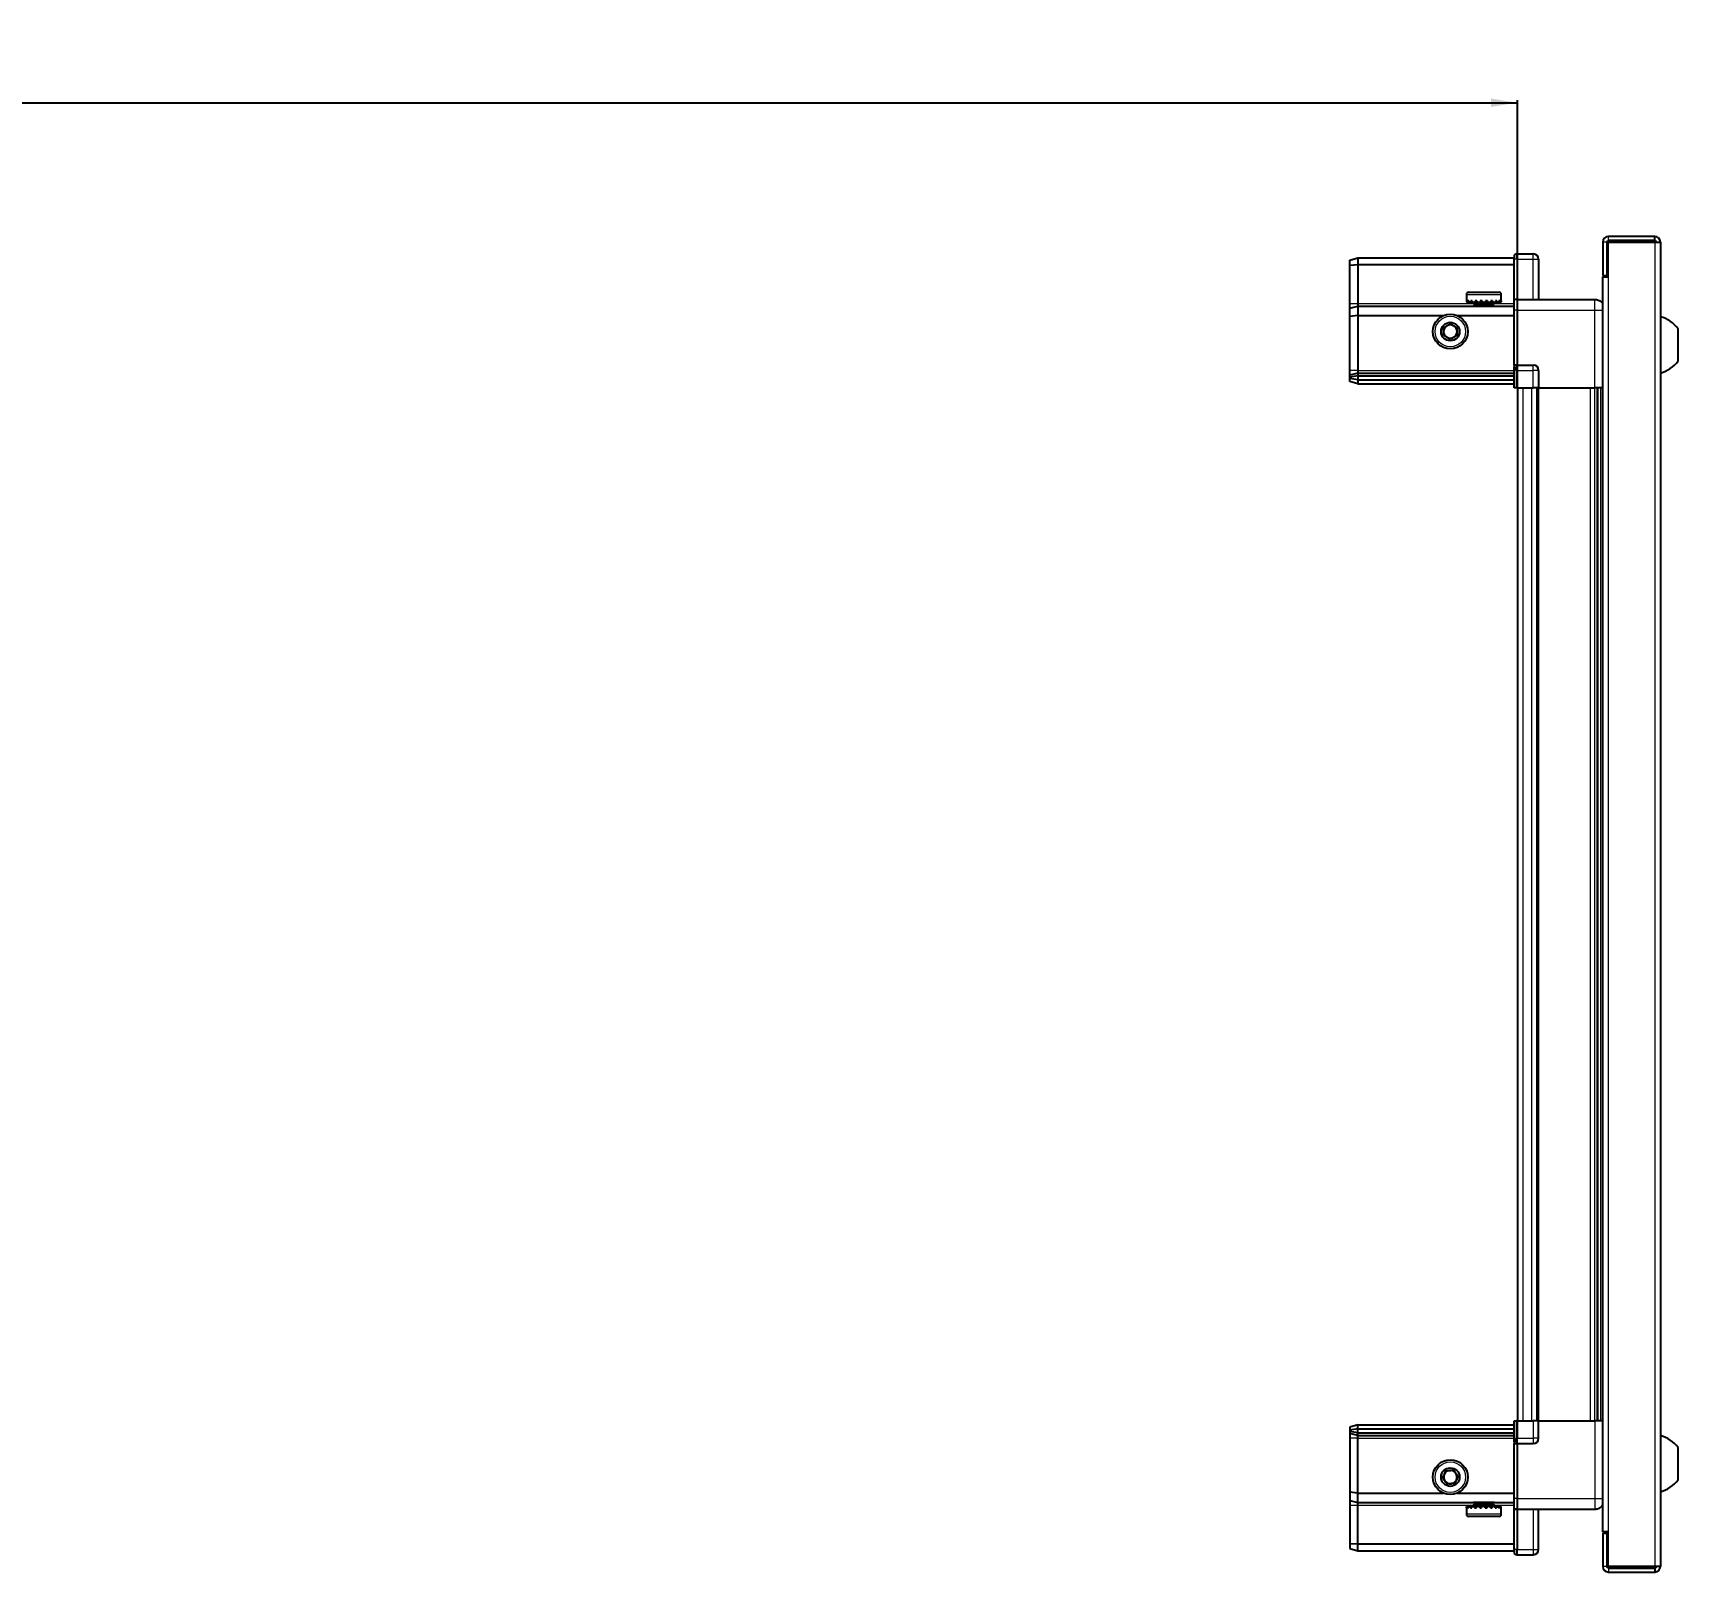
# Model space of a CAD drawing. Header units: millimetres. Extents: x 1014 to 3418, y -1121 to 1091.
# Drawn here: x 2321 to 2935, y 444 to 1019 of the extents above; entities that cross this region are included whole.
import ezdxf

# ---------------------------------------------------------------- set-up
doc = ezdxf.new("R2010")
doc.units = ezdxf.units.MM
doc.layers.add('FORMAT', color=7, linetype='Continuous')
doc.styles.add('SLDTEXTSTYLE0', font='TXT', dxfattribs={"width": 0.75})
doc.dimstyles.new('SLDDIMSTYLE0', dxfattribs={"dimtxt": 20, "dimasz": 10, "dimexe": 0, "dimexo": 0.0625, "dimgap": 5, "dimtad": 2, "dimdec": 1, "dimrnd": 1e-09, "dimzin": 12, "dimdsep": 46, "dimtxsty": 'SLDTEXTSTYLE0', "dimsah": 1, "dimcen": 0.09, "dimadec": 0, "dimazin": 3, "dimtfac": 1, "dimtofl": 0, "dimtmove": 0, "dimatfit": 3, "dimfxl": 0, "dimfrac": 2, "dimtolj": 1, "dimtzin": 12, "dimarcsym": 0})

# ---------------------------------------------------------------- blocks, each defined once
blk = doc.blocks.new('_D_4')
at = {"layer": 'FORMAT'}
for p, q in [((1575.39, 886.58), (1575.39, 994.07)), ((1575.39, 993.07), (2875.39, 993.07)), ((2875.39, 886.58), (2875.39, 994.07))]:
    blk.add_line(p, q, dxfattribs=at)
for points in [[(1575.39, 993.07), (1585.39, 991.53), (1585.39, 994.61)], [(2875.39, 993.07), (2865.39, 994.61), (2865.39, 991.53)]]:
    blk.add_solid(points, dxfattribs=at)
at = {"layer": 'FORMAT', "insert": (2195.84, 1018.85), "char_height": 20, "attachment_point": 1, "style": 'SLDTEXTSTYLE0'}
blk.add_mtext('1300', dxfattribs=at)

msp = doc.modelspace()

# ---------------------------------------------------------------- linework, layer by layer
at = {"color": 7, "linetype": 'Continuous', "lineweight": 25}
for p, q in [((2907.24, 940.97), (2907.24, 928.57)), ((2908.74, 940.97), (2908.74, 928.57)), ((2909.24, 928.07), (2909.24, 940.97)), ((2909.24, 940.97), (2926.64, 940.97)), ((2926.64, 943.07), (2909.34, 943.07)), ((2926.64, 941.57), (2909.34, 941.57)), ((2926.64, 941.57), (2926.64, 943.07)), ((2926.64, 940.97), (2928.74, 940.97)), ((2928.74, 940.97), (2928.74, 446.17)), ((2812.74, 934.27), (2815.74, 935.07)), ((2815.74, 935.07), (2815.74, 932.57)), ((2815.74, 935.07), (2874.04, 935.07)), ((2874.91, 936.57), (2874.04, 936.07)), ((2874.91, 936.57), (2874.04, 936.07)), ((2874.04, 936.07), (2874.04, 934.57)), ((2874.04, 919.77), (2874.04, 934.57)), ((2875.24, 936.57), (2874.91, 936.57)), ((2875.24, 936.57), (2874.91, 936.57)), ((2875.24, 934.57), (2875.24, 936.57)), ((2875.24, 936.57), (2875.24, 936.57)), ((2875.24, 936.57), (2881.24, 936.57)), ((2875.24, 934.57), (2875.24, 919.77)), ((2883.24, 934.57), (2883.24, 919.57)), ((2812.74, 932.42), (2812.74, 934.27)), ((2812.74, 932.42), (2815.74, 932.57)), ((2812.74, 918.07), (2812.74, 932.42)), ((2815.74, 932.57), (2815.74, 918.07)), ((2815.74, 932.57), (2874.04, 932.57)), ((2907.24, 928.57), (2908.74, 928.57)), ((2857.04, 922.27), (2868.44, 922.27)), ((2907.14, 928.07), (2907.14, 459.07)), ((2907.14, 928.07), (2909.24, 928.07)), ((2812.74, 916.27), (2812.74, 918.07)), ((2812.74, 916.27), (2815.74, 917.07)), ((2812.74, 913.24), (2812.74, 916.27)), ((2815.74, 918.07), (2815.74, 917.07)), ((2815.74, 917.07), (2815.74, 913.57)), ((2815.74, 917.07), (2874.04, 917.07)), ((2856.24, 921.47), (2856.24, 918.57)), ((2856.24, 918.57), (2856.28, 918.57)), ((2856.4, 919.07), (2856.28, 919.07)), ((2856.28, 919.07), (2856.28, 918.57)), ((2856.28, 918.57), (2856.4, 918.57)), ((2856.4, 919.07), (2856.4, 918.57)), ((2856.4, 918.57), (2856.81, 918.57)), ((2857.15, 919.07), (2856.81, 919.07)), ((2856.81, 919.07), (2856.81, 918.57)), ((2856.81, 918.57), (2857.15, 918.57)), ((2857.15, 919.07), (2857.15, 918.57)), ((2857.15, 918.57), (2857.92, 918.57)), ((2858.45, 919.07), (2857.92, 919.07)), ((2857.92, 919.07), (2857.92, 918.57)), ((2857.92, 918.57), (2858.45, 918.57)), ((2858.34, 918.57), (2858.34, 918.47)), ((2858.34, 918.47), (2867.14, 918.47)), ((2858.45, 919.07), (2858.45, 918.57)), ((2858.45, 918.57), (2859.51, 918.57)), ((2858.74, 918.07), (2859.43, 917.59)), ((2858.74, 918.07), (2866.74, 918.07)), ((2859.43, 917.59), (2858.74, 917.1)), ((2858.74, 917.1), (2858.74, 917.07)), ((2858.74, 917.1), (2866.74, 917.1)), ((2859.43, 917.59), (2866.05, 917.59)), ((2860.17, 919.07), (2859.51, 919.07)), ((2859.51, 919.07), (2859.51, 918.57)), ((2859.51, 918.57), (2860.17, 918.57)), ((2860.17, 919.07), (2860.17, 918.57)), ((2860.17, 918.57), (2861.41, 918.57)), ((2862.14, 919.07), (2861.41, 919.07)), ((2861.41, 919.07), (2861.41, 918.57)), ((2861.41, 918.57), (2861.84, 918.57)), ((2861.84, 919.07), (2861.84, 918.57)), ((2862.14, 919.07), (2862.14, 918.57)), ((2862.14, 918.57), (2863.44, 918.57)), ((2864.17, 919.07), (2863.44, 919.07)), ((2863.44, 919.07), (2863.44, 918.57)), ((2863.71, 919.07), (2863.71, 918.57)), ((2863.71, 918.57), (2864.17, 918.57)), ((2864.17, 919.07), (2864.17, 918.57)), ((2864.17, 918.57), (2865.4, 918.57)), ((2866.06, 919.07), (2865.4, 919.07)), ((2865.4, 919.07), (2865.4, 918.57)), ((2865.4, 918.57), (2866.06, 918.57)), ((2866.05, 917.59), (2866.74, 918.07)), ((2866.74, 917.1), (2866.05, 917.59)), ((2866.06, 919.07), (2866.06, 918.57)), ((2866.06, 918.57), (2867.1, 918.57)), ((2866.74, 917.07), (2866.74, 917.1)), ((2867.62, 919.07), (2867.1, 919.07)), ((2867.1, 919.07), (2867.1, 918.57)), ((2867.1, 918.57), (2867.62, 918.57)), ((2867.14, 918.47), (2867.14, 918.57)), ((2867.62, 919.07), (2867.62, 918.57)), ((2867.62, 918.57), (2868.38, 918.57)), ((2868.71, 919.07), (2868.38, 919.07)), ((2868.38, 919.07), (2868.38, 918.57)), ((2868.38, 918.57), (2868.71, 918.57)), ((2868.71, 919.07), (2868.71, 918.57)), ((2868.71, 918.57), (2869.11, 918.57)), ((2869.22, 919.07), (2869.11, 919.07)), ((2869.11, 919.07), (2869.11, 918.57)), ((2869.11, 918.57), (2869.22, 918.57)), ((2869.22, 919.07), (2869.22, 918.57)), ((2869.22, 918.57), (2869.24, 918.57)), ((2869.24, 918.57), (2869.24, 921.47)), ((2874.04, 919.57), (2874.04, 919.77)), ((2875.24, 919.57), (2874.04, 919.57)), ((2874.04, 915.57), (2874.04, 919.57)), ((2875.24, 919.77), (2875.24, 919.57)), ((2875.24, 919.57), (2875.24, 915.57)), ((2875.24, 919.57), (2904.24, 919.57)), ((2815.74, 913.57), (2812.74, 913.24)), ((2812.74, 893.07), (2812.74, 913.24)), ((2815.74, 913.57), (2815.74, 893.07)), ((2815.74, 913.57), (2847.74, 913.57)), ((2852.74, 913.57), (2874.04, 913.57)), ((2874.04, 895.27), (2874.04, 915.57)), ((2875.24, 915.57), (2875.24, 895.27)), ((2935.34, 896.57), (2935.34, 908.57)), ((2812.74, 891.27), (2812.74, 893.07)), ((2815.74, 892.07), (2812.74, 891.27)), ((2815.74, 893.07), (2815.74, 892.07)), ((2815.74, 892.07), (2815.74, 891.07)), ((2815.74, 892.07), (2874.04, 892.07)), ((2874.04, 895.07), (2874.04, 895.27)), ((2875.24, 895.07), (2874.04, 895.07)), ((2874.04, 895.07), (2874.04, 894.39)), ((2874.04, 886.57), (2874.04, 894.39)), ((2874.91, 893.07), (2874.91, 886.57)), ((2875.24, 895.27), (2875.24, 895.07)), ((2875.24, 893.07), (2875.24, 895.07)), ((2875.24, 893.07), (2875.24, 895.07)), ((2875.24, 895.07), (2881.24, 895.07)), ((2875.24, 893.07), (2875.24, 886.57)), ((2883.24, 893.07), (2883.24, 886.57)), ((2812.74, 890.53), (2812.74, 891.27)), ((2815.74, 891.07), (2812.74, 890.53)), ((2812.74, 890.03), (2812.74, 890.53)), ((2815.74, 889.57), (2812.74, 890.03)), ((2812.74, 888.87), (2812.74, 890.03)), ((2815.74, 888.07), (2812.74, 888.87)), ((2815.74, 891.07), (2815.74, 889.57)), ((2815.74, 891.07), (2874.04, 891.07)), ((2815.74, 889.57), (2815.74, 888.07)), ((2815.74, 889.57), (2874.04, 889.57)), ((2815.74, 888.07), (2874.04, 888.07)), ((2874.91, 886.57), (2874.04, 886.57)), ((2875.24, 886.57), (2874.91, 886.57)), ((2875.24, 886.57), (2881.24, 886.57)), ((2875.39, 886.57), (2875.39, 500.57)), ((2883.24, 886.57), (2881.24, 886.57)), ((2882.59, 886.57), (2882.59, 500.57)), ((2883.24, 886.57), (2904.24, 886.57)), ((2905.27, 500.57), (2905.27, 886.57)), ((2905.3, 500.57), (2905.3, 886.57)), ((2907.09, 886.57), (2907.09, 500.57)), ((2815.74, 499.07), (2812.74, 498.27)), ((2812.74, 498.27), (2812.74, 497.12)), ((2815.74, 497.57), (2815.74, 499.07)), ((2815.74, 499.07), (2874.04, 499.07)), ((2874.04, 492.75), (2874.04, 500.57)), ((2874.04, 500.57), (2874.91, 500.57)), ((2874.91, 500.57), (2874.91, 500.57)), ((2874.91, 500.57), (2874.91, 494.07)), ((2875.24, 500.57), (2874.91, 500.57)), ((2875.24, 500.57), (2875.24, 494.07)), ((2875.24, 500.57), (2875.24, 500.57)), ((2875.24, 500.57), (2875.24, 494.07)), ((2875.24, 500.57), (2881.24, 500.57)), ((2883.24, 500.57), (2881.24, 500.57)), ((2883.24, 494.07), (2883.24, 500.57)), ((2883.24, 500.57), (2904.24, 500.57)), ((2815.74, 497.57), (2812.74, 497.12)), ((2812.74, 497.12), (2812.74, 496.62)), ((2815.74, 496.07), (2812.74, 496.62)), ((2812.74, 496.62), (2812.74, 495.87)), ((2815.74, 495.07), (2812.74, 495.87)), ((2812.74, 495.87), (2812.74, 494.07)), ((2812.74, 494.07), (2812.74, 473.9)), ((2815.74, 496.07), (2815.74, 497.57)), ((2815.74, 497.57), (2874.04, 497.57)), ((2815.74, 496.07), (2874.04, 496.07)), ((2815.74, 495.07), (2815.74, 496.07)), ((2815.74, 495.07), (2874.04, 495.07)), ((2815.74, 494.07), (2815.74, 495.07)), ((2815.74, 473.57), (2815.74, 494.07)), ((2874.04, 492.75), (2874.04, 492.07)), ((2875.24, 492.07), (2874.04, 492.07)), ((2874.04, 491.87), (2874.04, 492.07)), ((2874.04, 471.57), (2874.04, 491.87)), ((2875.24, 492.07), (2875.24, 494.07)), ((2875.24, 492.07), (2875.24, 491.87)), ((2875.24, 492.07), (2881.24, 492.07)), ((2875.24, 491.87), (2875.24, 471.57)), ((2935.34, 478.57), (2935.34, 490.57)), ((2815.74, 473.57), (2812.74, 473.9)), ((2812.74, 473.9), (2812.74, 470.87)), ((2815.74, 473.57), (2847.74, 473.57)), ((2815.74, 470.07), (2815.74, 473.57)), ((2852.74, 473.57), (2874.04, 473.57)), ((2812.74, 470.87), (2815.74, 470.07)), ((2812.74, 470.87), (2812.74, 469.07)), ((2812.74, 469.07), (2812.74, 454.73)), ((2815.74, 470.07), (2874.04, 470.07)), ((2815.74, 469.07), (2815.74, 470.07)), ((2815.74, 454.57), (2815.74, 469.07)), ((2856.24, 468.57), (2856.24, 465.67)), ((2856.26, 468.57), (2856.24, 468.57)), ((2856.26, 468.07), (2856.26, 468.57)), ((2856.36, 468.57), (2856.26, 468.57)), ((2856.26, 468.07), (2856.36, 468.07)), ((2856.36, 468.07), (2856.36, 468.57)), ((2856.73, 468.57), (2856.36, 468.57)), ((2856.73, 468.07), (2856.73, 468.57)), ((2857.05, 468.57), (2856.73, 468.57)), ((2856.73, 468.07), (2857.05, 468.07)), ((2857.05, 468.07), (2857.05, 468.57)), ((2857.79, 468.57), (2857.05, 468.57)), ((2857.79, 468.07), (2857.79, 468.57)), ((2858.3, 468.57), (2857.79, 468.57)), ((2857.79, 468.07), (2858.3, 468.07)), ((2858.3, 468.07), (2858.3, 468.57)), ((2859.33, 468.57), (2858.3, 468.57)), ((2858.34, 468.67), (2858.34, 468.57)), ((2867.14, 468.67), (2858.34, 468.67)), ((2858.74, 470.07), (2858.74, 470.04)), ((2858.74, 470.04), (2859.43, 469.55)), ((2866.74, 470.04), (2858.74, 470.04)), ((2859.43, 469.55), (2858.74, 469.07)), ((2866.74, 469.07), (2858.74, 469.07)), ((2859.33, 468.07), (2859.33, 468.57)), ((2859.98, 468.57), (2859.33, 468.57)), ((2859.33, 468.07), (2859.98, 468.07)), ((2866.05, 469.55), (2859.43, 469.55)), ((2859.98, 468.07), (2859.98, 468.57)), ((2861.21, 468.57), (2859.98, 468.57)), ((2861.21, 468.07), (2861.21, 468.57)), ((2861.71, 468.57), (2861.21, 468.57)), ((2861.21, 468.07), (2861.94, 468.07)), ((2861.71, 468.07), (2861.71, 468.57)), ((2861.94, 468.07), (2861.94, 468.57)), ((2863.24, 468.57), (2861.94, 468.57)), ((2863.24, 468.07), (2863.24, 468.57)), ((2863.24, 468.07), (2863.97, 468.07)), ((2863.57, 468.07), (2863.57, 468.57)), ((2863.97, 468.57), (2863.57, 468.57)), ((2863.97, 468.07), (2863.97, 468.57)), ((2865.22, 468.57), (2863.97, 468.57)), ((2865.22, 468.07), (2865.22, 468.57)), ((2865.88, 468.57), (2865.22, 468.57)), ((2865.22, 468.07), (2865.88, 468.07)), ((2865.88, 468.07), (2865.88, 468.57)), ((2866.95, 468.57), (2865.88, 468.57)), ((2866.05, 469.55), (2866.74, 470.04)), ((2866.74, 469.07), (2866.05, 469.55)), ((2866.74, 470.04), (2866.74, 470.07)), ((2866.95, 468.07), (2866.95, 468.57)), ((2867.49, 468.57), (2866.95, 468.57)), ((2866.95, 468.07), (2867.49, 468.07)), ((2867.14, 468.57), (2867.14, 468.67)), ((2867.49, 468.07), (2867.49, 468.57)), ((2868.28, 468.57), (2867.49, 468.57)), ((2868.28, 468.07), (2868.28, 468.57)), ((2868.63, 468.57), (2868.28, 468.57)), ((2868.28, 468.07), (2868.63, 468.07)), ((2868.63, 468.07), (2868.63, 468.57)), ((2869.06, 468.57), (2868.63, 468.57)), ((2869.06, 468.07), (2869.06, 468.57)), ((2869.19, 468.57), (2869.06, 468.57)), ((2869.06, 468.07), (2869.19, 468.07)), ((2869.19, 468.07), (2869.19, 468.57)), ((2869.24, 468.57), (2869.19, 468.57)), ((2869.24, 465.67), (2869.24, 468.57)), ((2874.04, 467.57), (2874.04, 471.57)), ((2875.24, 467.57), (2874.04, 467.57)), ((2874.04, 467.37), (2874.04, 467.57)), ((2874.04, 452.57), (2874.04, 467.37)), ((2875.24, 471.57), (2875.24, 467.57)), ((2875.24, 467.57), (2875.24, 467.37)), ((2875.24, 467.57), (2904.24, 467.57)), ((2875.24, 467.37), (2875.24, 452.57)), ((2875.24, 467.37), (2875.24, 452.57)), ((2883.24, 452.57), (2883.24, 467.57)), ((2868.44, 464.87), (2857.04, 464.87)), ((2909.24, 459.07), (2907.14, 459.07)), ((2907.24, 458.57), (2908.74, 458.57)), ((2907.24, 458.57), (2907.24, 446.17)), ((2908.74, 458.57), (2908.74, 446.17)), ((2909.24, 446.17), (2909.24, 459.07)), ((2812.74, 454.73), (2815.74, 454.57)), ((2812.74, 454.73), (2812.74, 452.87)), ((2812.74, 452.87), (2815.74, 452.07)), ((2815.74, 454.57), (2874.04, 454.57)), ((2815.74, 452.07), (2815.74, 454.57)), ((2815.74, 452.07), (2874.04, 452.07)), ((2874.04, 452.57), (2874.04, 451.07)), ((2874.04, 451.07), (2874.91, 450.57)), ((2875.24, 450.57), (2874.91, 450.57)), ((2875.24, 450.57), (2875.24, 452.57)), ((2875.24, 450.57), (2881.24, 450.57)), ((2926.64, 446.17), (2909.24, 446.17)), ((2909.34, 445.57), (2926.64, 445.57)), ((2909.34, 444.07), (2926.64, 444.07)), ((2928.74, 446.17), (2926.64, 446.17)), ((2926.64, 445.57), (2926.64, 444.07))]:
    msp.add_line(p, q, dxfattribs=at)
at = {"color": 8, "linetype": 'Continuous', "lineweight": 18}
for p, q in [((2908.74, 940.97), (2907.24, 940.97)), ((2909.34, 941.57), (2909.34, 943.07)), ((2926.64, 940.97), (2926.64, 446.17)), ((2875.24, 934.57), (2874.04, 934.57)), ((2875.24, 934.57), (2881.24, 934.57)), ((2881.24, 934.57), (2881.24, 936.57)), ((2881.24, 919.57), (2881.24, 934.57)), ((2881.24, 934.57), (2883.24, 934.57)), ((2909.24, 928.07), (2909.24, 459.07)), ((2812.74, 918.07), (2815.74, 918.07)), ((2815.74, 918.07), (2858.74, 918.07)), ((2856.24, 921.47), (2869.24, 921.47)), ((2866.74, 918.07), (2874.04, 918.07)), ((2874.04, 919.77), (2875.24, 919.77)), ((2875.24, 915.57), (2874.04, 915.57)), ((2875.24, 915.57), (2904.24, 915.57)), ((2904.24, 886.57), (2904.24, 915.57)), ((2815.74, 893.07), (2812.74, 893.07)), ((2815.74, 893.07), (2874.04, 893.07)), ((2874.04, 895.27), (2875.24, 895.27)), ((2875.24, 893.07), (2874.91, 893.07)), ((2875.24, 893.07), (2881.24, 893.07)), ((2881.24, 893.07), (2881.24, 895.07)), ((2881.24, 886.57), (2881.24, 893.07)), ((2883.24, 893.07), (2881.24, 893.07)), ((2877.39, 886.57), (2877.39, 500.57)), ((2880.59, 886.57), (2880.59, 500.57)), ((2883.24, 886.57), (2883.24, 500.57)), ((2902.65, 500.57), (2902.65, 886.57)), ((2904.06, 886.57), (2904.06, 500.57)), ((2906.51, 500.57), (2906.51, 886.57)), ((2875.24, 500.57), (2874.91, 500.57)), ((2881.24, 500.57), (2881.24, 494.07)), ((2904.24, 500.57), (2904.24, 471.57)), ((2815.74, 494.07), (2812.74, 494.07)), ((2815.74, 494.07), (2874.04, 494.07)), ((2875.24, 491.87), (2874.04, 491.87)), ((2875.24, 494.07), (2874.91, 494.07)), ((2875.24, 494.07), (2881.24, 494.07)), ((2883.24, 494.07), (2881.24, 494.07)), ((2881.24, 494.07), (2881.24, 492.07)), ((2812.74, 469.07), (2815.74, 469.07)), ((2815.74, 469.07), (2858.74, 469.07)), ((2866.74, 469.07), (2874.04, 469.07)), ((2875.24, 471.57), (2874.04, 471.57)), ((2875.24, 467.37), (2874.04, 467.37)), ((2875.24, 471.57), (2904.24, 471.57)), ((2881.24, 467.57), (2881.24, 452.57)), ((2869.24, 465.67), (2856.24, 465.67)), ((2875.24, 452.57), (2874.04, 452.57)), ((2875.24, 452.57), (2881.24, 452.57)), ((2881.24, 452.57), (2883.24, 452.57)), ((2881.24, 452.57), (2881.24, 450.57)), ((2908.74, 446.17), (2907.24, 446.17)), ((2909.34, 445.57), (2909.34, 444.07))]:
    msp.add_line(p, q, dxfattribs=at)
at = {"color": 7, "linetype": 'Continuous', "lineweight": 25}
for centre, radius in [((2850.24, 907.57), 6.5), ((2850.24, 907.57), 3.46), ((2850.24, 479.57), 6.5), ((2850.24, 479.57), 3.46)]:
    msp.add_circle(centre, radius, dxfattribs=at)
at = {"color": 8, "linetype": 'Continuous', "lineweight": 18}
for centre in [(2850.24, 907.57), (2850.24, 479.57)]:
    msp.add_circle(centre, 5.7, dxfattribs=at)
at = {"color": 7, "linetype": 'Continuous', "lineweight": 25}
for centre, radius, start, end in [((2909.34, 940.97), 2.1, 90, 180), ((2909.34, 940.97), 0.6, 90, 180), ((2926.64, 940.97), 2.1, 0, 90), ((2926.64, 940.97), 0.6, 0, 90), ((2881.24, 934.57), 2, 360, 90), ((2857.04, 921.47), 0.8, 90, 180), ((2868.44, 921.47), 0.8, 0, 90), ((2858.34, 918.07), 0.4, 0, 90), ((2867.14, 918.07), 0.4, 90, 180), ((2850.24, 907.57), 2.5, 60.74103, 120.74103), ((2925.72, 901.55), 11.91, 36.1266, 75.29965), ((2850.24, 907.57), 2.5, 120.74103, 180.74103), ((2850.24, 907.57), 2.5, 180.74103, 240.74103), ((2850.24, 907.57), 2.5, 240.74103, 300.74103), ((2850.24, 907.57), 2.5, 0.74103, 60.74103), ((2850.24, 907.57), 2.5, 300.74103, 0.74103), ((2881.24, 893.07), 2, 0, 90), ((2925.72, 903.6), 11.91, 284.70035, 323.8734), ((2881.24, 494.07), 2, 270, 0), ((2925.72, 483.55), 11.91, 36.1266, 75.29965), ((2850.24, 479.57), 2.5, 155.91157, 215.91157), ((2850.24, 479.57), 2.5, 95.91157, 155.91157), ((2850.24, 479.57), 2.5, 35.91157, 95.91157), ((2850.24, 479.57), 2.5, 335.91157, 35.91157), ((2850.24, 479.57), 2.5, 215.91157, 275.91157), ((2850.24, 479.57), 2.5, 275.91157, 335.91157), ((2925.72, 485.6), 11.91, 284.70035, 323.8734), ((2858.34, 469.07), 0.4, 270, 0), ((2867.14, 469.07), 0.4, 180, 270), ((2857.04, 465.67), 0.8, 180, 270), ((2868.44, 465.67), 0.8, 270, 0), ((2881.24, 452.57), 2, 270, 0), ((2909.34, 446.17), 2.1, 180, 270), ((2909.34, 446.17), 0.6, 180, 270), ((2926.64, 446.17), 2.1, 270, 0), ((2926.64, 446.17), 0.6, 270, 0)]:
    msp.add_arc(centre, radius, start, end, dxfattribs=at)
for centre, start_param, end_param in [((2871.45, 893.07), 0, 0.722734), ((2871.45, 494.07), 5.560451, 6.283185)]:
    msp.add_ellipse(centre, major_axis=(3.46, 0), ratio=0.57735, start_param=start_param, end_param=end_param, dxfattribs=at)
for points, knots in [([(2904.24, 919.57), (2904.68, 919.52), (2905.36, 919.45), (2906.18, 919.01), (2906.73, 918.58), (2907.01, 918.2), (2907.14, 918.02)], [0, 0, 0, 0, 0.384298, 0.591173, 0.802437, 1, 1, 1, 1]), ([(2847.73, 908.98), (2848.17, 909.25), (2849, 909.74), (2849.82, 910.23), (2850.21, 910.46)], [0, 0, 0, 0, 0.534686, 1, 1, 1, 1]), ([(2850.21, 910.46), (2850.66, 910.21), (2851.5, 909.73), (2852.34, 909.26), (2852.73, 909.05)], [0, 0, 0, 0, 0.5346859, 1, 1, 1, 1]), ([(2847.76, 906.1), (2847.76, 906.22), (2847.75, 906.82), (2847.74, 907.81), (2847.73, 908.64), (2847.73, 908.98)], [0, 0, 0, 0, 0.133125, 0.637099, 1, 1, 1, 1]), ([(2850.28, 904.68), (2849.83, 904.94), (2848.99, 905.41), (2848.15, 905.88), (2847.76, 906.1)], [0, 0, 0, 0, 0.534686, 1, 1, 1, 1]), ([(2852.76, 906.16), (2852.32, 905.9), (2851.49, 905.4), (2850.67, 904.91), (2850.28, 904.68)], [0, 0, 0, 0, 0.534686, 1, 1, 1, 1]), ([(2852.73, 909.05), (2852.73, 908.7), (2852.74, 907.88), (2852.75, 906.88), (2852.76, 906.29), (2852.76, 906.16)], [0, 0, 0, 0, 0.3629006, 0.8668753, 1, 1, 1, 1]), ([(2907.09, 886.57), (2907.06, 886.57), (2906.84, 886.57), (2906.12, 886.57), (2905.16, 886.57), (2904.5, 886.57), (2904.24, 886.57)], [0, 0, 0, 0, 0.071707, 0.420979, 0.770251, 1, 1, 1, 1]), ([(2907.09, 500.57), (2907.06, 500.57), (2906.84, 500.57), (2906.12, 500.57), (2905.16, 500.57), (2904.5, 500.57), (2904.24, 500.57)], [0, 0, 0, 0, 0.071707, 0.420979, 0.770251, 1, 1, 1, 1]), ([(2847.37, 479.27), (2847.58, 479.74), (2847.98, 480.63), (2848.37, 481.5), (2848.55, 481.91)], [0, 0, 0, 0, 0.534686, 1, 1, 1, 1]), ([(2848.55, 481.91), (2848.89, 481.94), (2849.71, 482.03), (2850.7, 482.13), (2851.3, 482.19), (2851.42, 482.21)], [0, 0, 0, 0, 0.362901, 0.866875, 1, 1, 1, 1]), ([(2851.42, 482.21), (2851.73, 481.79), (2852.29, 481.01), (2852.85, 480.23), (2853.12, 479.87)], [0, 0, 0, 0, 0.5346859, 1, 1, 1, 1]), ([(2853.12, 479.87), (2852.91, 479.4), (2852.51, 478.52), (2852.12, 477.64), (2851.94, 477.23)], [0, 0, 0, 0, 0.534686, 1, 1, 1, 1]), ([(2849.07, 476.94), (2848.76, 477.35), (2848.2, 478.13), (2847.63, 478.91), (2847.37, 479.27)], [0, 0, 0, 0, 0.534686, 1, 1, 1, 1]), ([(2851.94, 477.23), (2851.81, 477.22), (2851.22, 477.16), (2850.23, 477.06), (2849.41, 476.97), (2849.07, 476.94)], [0, 0, 0, 0, 0.133125, 0.637099, 1, 1, 1, 1]), ([(2904.24, 467.57), (2904.68, 467.62), (2905.36, 467.69), (2906.18, 468.13), (2906.73, 468.56), (2907.01, 468.94), (2907.14, 469.12)], [0, 0, 0, 0, 0.384298, 0.591173, 0.802437, 1, 1, 1, 1])]:
    msp.add_open_spline(points, degree=3, knots=knots, dxfattribs=at)
at = {"color": 8, "linetype": 'Continuous', "lineweight": 18}
for points in [[(2904.24, 915.57), (2904.24, 916.1), (2904.24, 917.14), (2904.24, 918.47), (2904.24, 919.39), (2904.24, 919.51), (2904.24, 919.57)], [(2904.24, 471.57), (2904.24, 471.05), (2904.24, 470), (2904.24, 468.68), (2904.24, 467.75), (2904.24, 467.63), (2904.24, 467.57)]]:
    msp.add_open_spline(points, degree=3, dxfattribs=at)
for points in [[(2904.24, 915.57), (2904.68, 915.57), (2905.36, 915.57), (2906.18, 915.57), (2906.73, 915.57), (2907.01, 915.57), (2907.14, 915.57)], [(2904.24, 471.57), (2904.68, 471.57), (2905.36, 471.57), (2906.18, 471.57), (2906.73, 471.57), (2907.01, 471.57), (2907.14, 471.57)]]:
    msp.add_open_spline(points, degree=3, knots=[0, 0, 0, 0, 0.384298, 0.591173, 0.802437, 1, 1, 1, 1], dxfattribs=at)

# ---------------------------------------------------------------- dimensions: what is measured, and where the dimension line sits
at = {"layer": 'FORMAT'}
dim = msp.add_linear_dim(base=(2875.39, 993.07), p1=(1575.39, 886.57), p2=(2875.39, 886.57), angle=0, dimstyle='SLDDIMSTYLE0', dxfattribs=at)
dim.commit()
dim.dimension.update_dxf_attribs({"geometry": '_D_4', "text_midpoint": (2225.39, 993.07), "dimtype": 160})

doc.saveas('drawing.dxf')
